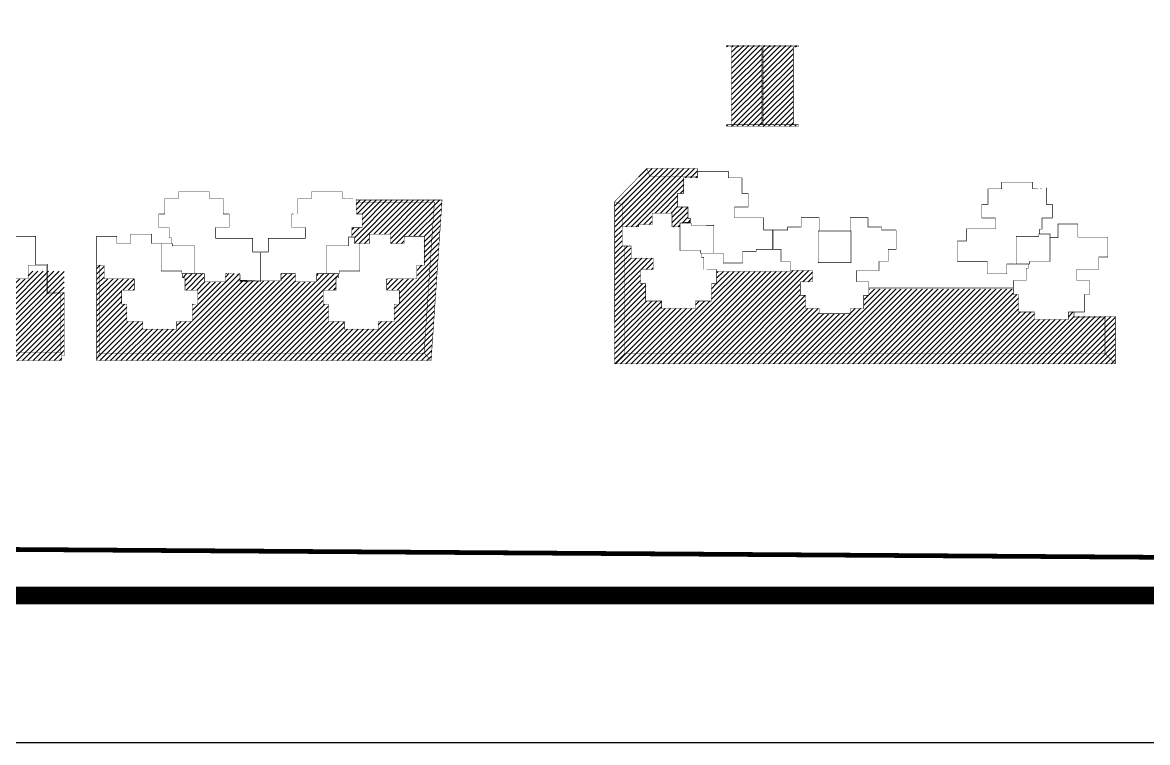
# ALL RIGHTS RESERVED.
# Model space of a CAD drawing. Extents: x 37173252 to 74842692, y 59158332 to 118813339.
# Drawn here: x 37214940 to 37253249, y 59158332 to 59182842 of the extents above; entities that cross this region are included whole.
import ezdxf

# ---------------------------------------------------------------- set-up
doc = ezdxf.new("R2010")
doc.units = 0
doc.header["$LTSCALE"] = 1000
doc.header["$MEASUREMENT"] = 0
doc.linetypes.add('X-A7-L1-PLAN$0$DOTE', pattern=[2.4200000000000004, 2, -0.2, 0.02, -0.2])
for name, color, linetype in [('@YL', 2, 'Continuous'), ('SHAPE', 161, 'Continuous'), ('TITLIN1', 3, 'Continuous'), ('WALL', 4, 'Continuous'), ('屋顶轮廓', 36, 'Continuous'), ('消防登高', 6, 'Continuous')]:
    doc.layers.add(name, color=color, linetype=linetype)
pattern_1 = [(45, (88528.27513276786, 0), (-561.2660075668219, 561.266007566822), [])]

# ---------------------------------------------------------------- blocks, each defined once
blk = doc.blocks.new('tk')
at = {"layer": 'TITLIN1'}
blk.add_lwpolyline([(38829176.07638, 59126780.71582598), (39423676.07638, 59126780.71582598), (39423676.07638, 59547280.71582598), (38829176.07638, 59547280.71582598)], close=True, dxfattribs=at)
at = {"layer": 'TITLIN1', "const_width": 600.0000000000001}
blk.add_lwpolyline([(38841676.07638, 59131780.71582598), (39418676.07638, 59131780.71582598), (39418676.07638, 59542280.71582598), (38841676.07638, 59542280.71582598)], close=True, dxfattribs=at)
blk.add_lwpolyline([(38841676.07638, 59131780.71582598), (39418676.07638, 59131780.71582598), (39418676.07638, 59542280.71582598), (38841676.07638, 59542280.71582598)], close=True, dxfattribs=at)
blk = doc.blocks.new('T4lkx')
at = {"layer": 'SHAPE', "const_width": 100}
for points in [[(239895.6497102808, 104740.1709828681), (236495.6497090003, 104740.1709851908), (236495.6497091865, 107940.1709828145), (236495.6497091865, 108440.1709828145), (235395.6497091865, 108440.1709828145), (235395.6497091856, 111440.1709828145), (238095.6497095488, 111440.1658329928), (238095.6497095581, 114040.1709829083), (238595.6497095581, 114040.1713640532), (238595.6490234975, 114940.1709877053), (233995.6497099306, 114940.1709877053), (233995.6497099316, 113190.1713663686), (229495.5215359163, 113190.1713663686), (229495.5215359163, 114940.1709853782), (226395.6497093728, 114940.1709853782), (226395.6497093718, 113390.170985285), (222095.6497092964, 113390.1709854682), (222095.6497095581, 119540.1709854713), (223695.6497091856, 119540.1709854712), (223695.6497091874, 122440.1709825834), (231595.6497099306, 122440.1709851907), (231595.6497099306, 124740.1709801155), (228695.6497112894, 124740.2292613536), (228695.6497101169, 127440.1709828636), (228695.6497100303, 127640.1709828636), (229995.6497099306, 127640.1709828636), (229995.6497099316, 130940.1709825835), (232895.6496860329, 130940.1709825834), (232895.6496860338, 132340.1709677755), (239495.6497090003, 132340.1709677755), (239495.6497090003, 130940.1709828636), (242395.6497091865, 130940.1709825835), (242395.6497093718, 128140.1709828152), (242395.6497094044, 127640.1709828152), (243695.6497091874, 127640.1709828152), (243695.6497091874, 124740.1709829083), (241495.6497089993, 124740.1709826773), (241495.6497089993, 122340.1709827218), (240995.6497091856, 122340.1709827218), (240995.6497093718, 121340.1709828152), (245195.6497091856, 121340.1709828152), (245195.6497091856, 123140.1709678207), (249695.6497097444, 123140.1709678207), (249695.6497097444, 121340.1709827387), (252595.6497095581, 121340.1709827387), (252595.6497095581, 122890.0862963041), (256895.6497093709, 122890.0862963041), (256895.6497093709, 116740.1709677275), (255295.6497097444, 116740.1709677275), (255295.6497097444, 113840.1709678207), (248895.6497093718, 113840.1713640532), (248895.6497093728, 111440.1709828145), (251595.6497095581, 111440.1717455229), (251595.6497095581, 108640.1709850975), (251595.6497095581, 108440.1709850975), (250495.6497089993, 108440.1709850975), (250495.6496705459, 104740.1709851908), (247095.6497091884, 104740.1709851908), (247095.6497091884, 103140.170987321), (239895.6497091874, 103140.170987321)], [(240795.6497097453, 121340.1709828152), (240795.6497097453, 120840.1709828152), (235995.6497091865, 120840.1711733185), (235995.6497204956, 114940.170982722), (238795.6497096876, 114940.1709877053), (238795.6497096876, 115490.1709828636), (243195.6497085569, 115490.1709827984), (243195.6497107847, 121340.1709828152)]]:
    blk.add_lwpolyline(points, close=True, dxfattribs=at)
at = {"layer": 'SHAPE'}
for points in [[(256898.0663399575, 116951.746879308, 100, 100, 0), (259397.9839430563, 116951.7468792896, 100, 100, 0), (259397.9839430563, 110851.6280429932, 100, 100, 0), (262970.649715744, 110851.6280429931, 100, 100, 0), (262970.649715744, 97439.627937329, 100, 100, 0), (262470.649715744, 97439.627937329, 100, 100, 0), (262470.6496855132, 96439.627937329, 100, 100, 0), (214370.6497197896, 96439.627937329, 100, 100, 0), (214370.6497061625, 112439.627940801, 100, 100, 0), (220495.6497091874, 112439.627940801, 100, 100, 0), (220495.6497091874, 119540.1711733183, 100, 100, 0), (222095.649709559, 119540.1711733183, 0, 0, 0)], [(256898.0663399561, 116751.746879308, 100, 100, 0), (259197.9839430563, 116751.7468792911, 100, 100, 0), (259197.9839430563, 110651.6280429932, 100, 100, 0), (262270.649715744, 110651.6280429931, 100, 100, 0), (262270.649715744, 98239.627937329, 100, 100, 0), (214570.6497180862, 98239.627937329, 100, 100, 0), (214570.6497180862, 110639.627940801, 100, 100, 0), (222295.6497091874, 110639.627940801, 100, 100, 0), (222295.6497091874, 113390.1709853334, 0, 0, 0)]]:
    blk.add_lwpolyline(points, format="xyseb", dxfattribs=at)
at = {"layer": 'SHAPE', "const_width": 100}
for points in [[(220495.6497091874, 112439.627940801), (222295.6497091874, 110639.627940801)], [(262270.649715744, 98239.627937329), (262470.6497399286, 98239.627937329), (262470.6497399286, 97439.627937329)]]:
    blk.add_lwpolyline(points, dxfattribs=at)
blk = doc.blocks.new('T5T6lkx')
at = {"layer": 'SHAPE', "const_width": 100}
for points in [[(350787.0676958142, 122159.1246743102), (369070.9065394467, 122158.9934403291), (366739.3511902047, 87987.23893896572), (295552.0828007748, 87987.2389389925), (295552.0828007748, 107787.7939885971), (295577.0676967679, 107787.7939885971), (295577.0676967679, 108287.709321627)], [(295552.0828007748, 87987.2389389925), (296152.0828007748, 89587.23893896572), (365244.799959573, 89587.23893896572), (367435.0385457566, 121687.8291858652), (350787.0676957881, 121687.8291652774)], [(350487.0676958328, 112887.7940006659), (350487.0676958328, 114287.7940005728), (349187.0676964847, 114287.7940005449), (349187.0676964847, 112387.7941911437), (344387.0676964847, 112387.7941911414), (344387.0676964847, 106487.7940055282), (347187.0676962985, 106487.7940055282), (347187.0676962985, 107037.7940006865), (351587.0676959259, 107037.7940006865), (351587.0676975241, 112887.7940022399), (350487.0676958328, 112887.7940015057)], [(296152.0828007748, 89587.23893896572), (296152.0828007748, 108287.7397496521)], [(365287.0786025906, 89587.7940058285), (366739.3511902047, 87987.23893896572)]]:
    blk.add_lwpolyline(points, dxfattribs=at)
for points in [[(319577.0677201077, 123887.7940037331), (312977.0676971404, 123887.7940037331), (312977.0676971404, 122487.7940038262), (310077.0676969541, 122487.7940038262), (310077.0676969541, 119187.7940038262), (308777.0676969541, 119187.7940038262), (308777.0676969541, 116287.7940035461), (310977.0676971404, 116287.79400364), (310977.0676971404, 114087.7940036847), (311477.0676969541, 114087.7940036847), (311477.0676971404, 112887.7940037778), (307277.0676969541, 112887.7940037778), (307277.0676969541, 114887.7939887833), (302777.0676963953, 114887.7939887833), (302777.0707487119, 112887.7940037017), (299877.0582861155, 112887.6574520672), (299877.0582861155, 114437.7093172668), (295577.0676967679, 114437.7093172668), (295576.9852994932, 108287.7093172668), (297177.0676963953, 108287.7939886901), (297177.0676963953, 105387.7939887833), (303577.0676967679, 105387.7939887833), (303577.0676967679, 102987.7940037771), (300877.0707487119, 102987.7947664856), (300877.0707487119, 99987.79400373239), (301977.0676971404, 99987.79400373239), (301977.0676971404, 96287.79400615336), (305377.0677086888, 96287.79400354612), (305377.0677086888, 94687.79400373239), (312577.06770813, 94687.79400373239), (312577.06770813, 96287.79400354612), (315977.0676971395, 96287.79400354612), (315977.0676939497, 99987.79400373239), (317077.0676971264, 99987.7940046807), (317077.0676969541, 102987.7940037771), (314377.0676965816, 102987.7940037771), (314377.0676965816, 105587.7943850158), (313877.0676965816, 105587.7943850158), (313877.0676983064, 106487.7940086679), (318477.0676962091, 106487.7940086679), (318477.0676962091, 104737.7943873311), (322977.1958702235, 104737.7940086561), (322977.1958702235, 106487.7940063408), (326077.0676969541, 106487.7940086679), (326077.0676967679, 104937.7940062477), (330377.0676965816, 104937.7940086232), (330377.0676965816, 111087.7940064339), (328777.0676969541, 111087.7940064339), (328777.0676969541, 113987.7940035461), (320877.0676962091, 113987.7940061534), (320877.0676962091, 116287.7940010781), (323777.0676948512, 116287.8522823163), (323777.0676948512, 119187.7940038262), (322477.0676962091, 119187.7940038262), (322477.0676962091, 122487.7940038262), (319577.0676958365, 122487.7940038262)], [(347887.0676954603, 123887.7940023532), (341287.0676967641, 123887.7940023532), (341287.0676967641, 122487.7940024463), (338387.0676965779, 122487.7940024463), (338387.0676963208, 119187.7940021665), (337087.1159293419, 119187.7940022675), (337087.115929327, 116287.7940021665), (339987.0676963916, 116287.794002491), (339987.0676963916, 113987.7940049609), (332087.0676956465, 113987.7940049609), (332087.0676956465, 111087.7940072883), (330487.0676960191, 111087.7941929013), (330487.0676960191, 104937.7940072436), (334787.0676956465, 104937.7940048678), (334787.0676956465, 106487.7940072883), (337886.9395223754, 106487.7940049609), (337886.9395223754, 104737.7940072762), (342387.0676963897, 104737.7940072762), (342387.0676963916, 106487.7940072883), (346987.0676958328, 106487.7940072883), (346987.0676958328, 105587.794002491), (346487.0676960191, 105587.7943836362), (346487.0676960191, 102987.7940023975), (343787.0676958328, 102987.7940023975), (343787.0676958328, 99987.79400235275), (344887.0676956465, 99987.79400235275), (344887.0676956465, 96287.79400477372), (348287.0676844707, 96287.79400216648), (348287.0676844707, 94687.79400235275), (355487.0676839119, 94687.79400235275), (355487.0676839119, 96287.79400477372), (358887.0676954584, 96287.79400477372), (358887.0646441104, 99987.79400235275), (359987.0646441104, 99987.79400357185), (359987.0646438869, 102987.7940023975), (357287.0676958328, 102987.7940023975), (357287.0676958328, 105387.7939874036), (363687.0676962053, 105387.7939874036), (363687.0676962053, 108287.7939873105), (365287.1500931075, 108287.7093158872), (365287.0676958328, 114437.7093158872), (360987.0676960191, 114437.7093158872), (360987.0676960191, 112887.7940023979), (358087.0676962053, 112887.7940023979), (358087.0676962053, 114887.7939874036), (353587.0676956465, 114887.7939874036), (353587.0676956465, 112887.7940023979), (350487.0676957387, 112887.7940025687), (350487.0676957387, 114287.793812149), (349887.0676949946, 114287.7938119782), (349887.0676954603, 116287.794002491), (352087.0676956465, 116287.7940021665), (352087.0676956447, 119187.7940024463), (350787.0676956465, 119187.7940024463), (350787.0676958328, 122487.7940024463), (347887.0676954603, 122487.7940021665)], [(313677.0676971367, 107037.7940021214), (313677.0676971367, 106487.7940069631), (316477.0676969504, 106487.7940069631), (316477.0676969504, 112387.7941925763), (311677.0676969504, 112387.7941925786), (311677.0676969504, 112887.794002073), (309277.067695911, 112887.7940036749), (309277.0676975092, 107037.7940021214)]]:
    blk.add_lwpolyline(points, close=True, dxfattribs=at)
blk = doc.blocks.new('T7T8T9lkx')
at = {"layer": 'SHAPE', "const_width": 100}
for points in [[(514740.5376572729, 98464.96675870602), (514740.5376572729, 97492.28779383877), (523526.6065291939, 97492.28789251011), (523526.6066420194, 87445.88660802724), (416940.1667739293, 87447.89976443828), (416955.530813147, 121944.5199495859), (423794.3432052716, 128978.2597408255), (434555.5996909216, 128978.2597408291), (434555.5996909216, 128392.2981584355)], [(434555.5996909216, 127378.259740828), (424470.2923865367, 127378.259740828), (418555.5742720021, 121294.9537849464), (418555.8888744042, 116592.3008298999)], [(423794.3432052716, 128978.2597408255), (424470.2923865367, 127378.259740828)], [(416955.530813147, 121944.5199495859), (418555.5742720021, 121294.9537849464)], [(476865.7436825144, 115892.3033195112), (476866.049262641, 111792.3033219878), (475166.0492581706, 111792.3033189274), (475166.0492581706, 109192.3033202065), (473216.049259102, 109192.38867854), (473216.049259102, 107292.3108390962), (468466.049259102, 107292.3033219878), (468466.049259102, 104892.3033223347), (471066.0492596608, 104892.3033223347), (471066.0492596608, 102192.310839877), (471066.0492596608, 101992.310839877), (469965.7436828489, 101992.310839877), (469966.0490683634, 99192.31083969076), (467066.0492596608, 99192.31083969076), (467066.0492596608, 98092.30332273286), (460466.0490683633, 98092.30332273286), (460466.049259102, 99192.30332016826), (457566.0490689222, 99192.30332016826), (457565.7436829079, 101492.303322826), (457565.7436829079, 101992.303322826), (456465.7436829051, 101992.303322826), (456465.7436829051, 104892.303320169), (459066.0492596608, 104892.303320169), (459066.0492592345, 107292.3033220056), (454316.0492587294, 107292.3033220056), (454316.0492587294, 109192.3033219393), (452366.0492592882, 109192.3033202058), (452365.7436830727, 111792.2931877825), (450666.0492592882, 111792.2931877825), (450666.0492592882, 115892.3033195095), (453765.7436825731, 115892.3108391804), (453766.0492589157, 116542.3033139994), (456665.7436790378, 116542.3033310542), (456666.0492563453, 118542.303315543), (460466.0492555816, 118542.303315543), (460465.7436825045, 115693.0165120716), (467065.7063333018, 115693.0165120716), (467065.7063333018, 118542.3033166793), (470866.0492628086, 118542.3033205725), (470866.0492648575, 116542.3108337304), (473766.049259847, 116542.3108367013), (473766.0492605129, 115892.3108391804), (476866.0492594745, 115892.3108391804)], [(514540.5376558523, 98465.31933904551), (514540.5376591976, 97292.28779326839), (521326.60653144, 97292.28786947885), (521326.60653144, 89645.88660679231), (419140.2083253559, 89647.81665720826), (419140.2083253559, 112492.208117519)], [(471066.0492596608, 103592.2024280785), (501815.7021100397, 103593.6586345144)], [(471066.0492596608, 103392.2024280785), (501815.7021100397, 103393.6586345144)], [(419140.2083253559, 89647.81665720826), (416940.2914302315, 87447.89976208382)], [(521326.60653144, 89645.88660679231), (523526.606530203, 87445.88660802935)]]:
    blk.add_lwpolyline(points, dxfattribs=at)
for points in [[(434555.5996909216, 126992.2981585287), (431655.5994998744, 126992.2981583424), (431655.5996905623, 123692.2981585287), (430355.5996909216, 123692.2981585287), (430355.5996909216, 120792.2981588535), (432555.5996909216, 120792.2981583424), (432555.6106412928, 118392.2981586672), (433055.5994996281, 118392.2981586672), (433055.5994995228, 117392.2981582487), (430855.5996907353, 117392.3026797168), (430855.5996907353, 116592.2981585287), (429155.5137908433, 116592.2997306405), (429155.5137908433, 119492.2981587634), (424955.5996903628, 119492.2981587634), (424955.5993094519, 117092.2981557347), (422055.6000718325, 117092.2981559694), (422055.5996901765, 116592.2981585287), (418555.5996909179, 116592.3008301206), (418555.5138602331, 112492.208117519), (420455.5996903628, 112492.208117519), (420455.5996903628, 109892.2801656124), (425155.5996905491, 109892.2092105913), (425155.5996905491, 107492.2931877825), (422455.6000723913, 107492.2981584795), (422455.5996905491, 104492.2981584348), (423555.5997862929, 104492.2965848724), (423555.5997862929, 100792.2981584795), (426955.59970247, 100792.293185268), (426955.5974739828, 99192.29815843483), (434155.5997019112, 99192.29815843483), (434155.5997019112, 100792.293185268), (437555.5366825428, 100792.2981584795), (437555.5366825428, 104492.2981584348), (438655.5996903628, 104492.2981584348), (438655.5366821702, 107492.2931877825), (435955.5996903712, 107492.2981584795), (435955.5996907353, 110092.293566741), (435455.5996903628, 110092.293566741), (435455.5996920879, 110992.2977774436), (440055.5994994416, 110992.2977774436), (440055.5994994416, 108892.2983490804), (444155.5996903633, 108892.2983490804), (444155.6698465426, 111292.298346238), (447055.5366823565, 111292.298346238), (447055.5366823565, 111792.2931877825), (450555.5366823565, 111792.2931877825), (450555.5143339043, 115892.2983513526), (448655.5996903633, 115892.3108391804), (448655.6847586706, 118492.2983496545), (442455.5996899903, 118492.2983562206), (442455.736142308, 120792.2981585228), (445355.6173390109, 120792.1261169818), (445355.5996896178, 123692.2981585287), (444055.6027658175, 123692.3181505711), (444055.6027658175, 126992.2981583424), (441155.5996896178, 126992.2981585287), (441155.5996896178, 128392.2981584355), (434555.5996909216, 128392.2981584355)], [(499315.6275958493, 124667.139534676), (496415.6275956631, 124667.1395344897), (496415.624519957, 121367.139534676), (495115.6682615685, 121367.139534676), (495115.6099815015, 118467.1978135201), (498015.6275954768, 118467.1978135201), (498015.6275954768, 116167.1397323679), (491815.7129515628, 116167.1397323679), (491815.7129515627, 113567.1397274998), (489915.7696652923, 113567.2202013722), (489915.6387128748, 109167.1399135881), (496315.5673645461, 109166.8217915311), (496315.5673645461, 106567.1397252277), (500415.627594732, 106567.1397252277), (500415.7068482073, 108667.1395395326), (505015.627594918, 108661.1366307099), (505015.6275966428, 107767.1399158657), (504515.6277852803, 107767.1349428883), (504515.6275966347, 105167.1351475138), (501815.627594918, 105167.1402973355), (501815.7696654786, 102167.1395345822), (502915.7696651061, 102167.1395345822), (502915.7696651061, 98461.1320385343), (506323.2173056081, 98467.13953467528), (506323.2173056081, 96867.13953458215), (513515.6275829971, 96867.13953458215), (513508.0378600135, 98467.13953467528), (516915.7696651061, 98461.1320385343), (516915.6275945455, 102167.1395345822), (518015.627594918, 102167.1817033087), (518015.627594918, 105166.800464689), (515315.6275964566, 105166.800464689), (515315.6275964566, 107561.1190188787), (520015.7696656649, 107561.1190188787), (520015.6275951043, 110161.0469707853), (521915.6275945459, 110161.0469707853), (521915.6275686137, 114367.1395534606), (515515.6279760152, 114367.1395534606), (515515.6279760152, 117167.1395349107), (511315.7696654786, 117167.1395349107), (511315.7129515633, 114267.1411067873), (509615.7068476481, 114267.1411067873), (509615.7068476481, 115067.1395346276), (507415.6275826246, 115067.139534676), (507415.7068480208, 116067.1395348145), (507915.6275940803, 116067.1395348145), (507915.6275945441, 118461.1370117892), (510115.6275962703, 118461.1370117892), (510115.6275945455, 121367.139534676), (508815.6275949047, 121367.139534676), (508815.627594732, 124667.1395344898), (505915.6275945455, 124667.1395349561), (505915.6275945455, 126067.1395345828), (499315.6275973879, 126067.1395345828)], [(430855.5996909216, 117392.2981584802), (433255.5996907353, 117392.2981585287), (433255.5996901765, 116892.2981584802), (438055.5996907353, 116892.2983489835), (438055.5998809114, 110992.2977771046), (435255.5996903628, 110992.2977771046), (435255.5996903628, 111542.2981585287), (430855.5995000007, 111542.2981585286)], [(460266.049259807, 115692.3033172449), (460290.1561107291, 108942.3894124894), (467266.0492587474, 108942.3894124894), (467263.680273625, 115692.3033329126)], [(502415.6275947317, 114567.1397251309), (502415.6275947317, 108661.1366307099), (505215.7068480208, 108661.1366307099), (505215.7068480208, 109192.3108390387), (509615.6275947317, 109192.3108390387), (509615.6275947317, 115067.139534396), (507215.6275947317, 115067.139534676), (507215.6275947317, 114567.1397251309)]]:
    blk.add_lwpolyline(points, close=True, dxfattribs=at)
blk = doc.blocks.new('TP1lkx')
at = {"layer": 'SHAPE', "const_width": 100}
for points in [[(38856639.61093119, 59341656.88593017), (38871994.38714368, 59341656.88593017), (38871994.38714368, 59341956.88593017), (38856639.61093119, 59341956.88593017)], [(38857739.61093119, 59341656.88593017), (38864216.99902414, 59341656.88593017), (38864216.99902414, 59325102.34040308), (38857739.61093119, 59325102.34040308)], [(38864216.99902414, 59341656.88593017), (38864416.99902414, 59341656.88593017), (38864416.99902414, 59325102.34040308), (38864216.99902414, 59325102.34040308)], [(38870894.38714368, 59341656.88593017), (38864416.99902414, 59341656.88593017), (38864416.99902414, 59325102.34040308), (38870894.38714368, 59325102.34040308)], [(38856639.61103513, 59325102.34040308), (38871994.38724762, 59325102.34040308), (38871994.38724762, 59324802.34040308), (38856639.61103513, 59324802.34040308)]]:
    blk.add_lwpolyline(points, close=True, dxfattribs=at)
blk = doc.blocks.new('gjxy')
at = {"layer": '屋顶轮廓'}
h = blk.add_hatch(dxfattribs=at)
h.set_pattern_fill('ANSI31', color=8, scale=500)
h.set_pattern_definition(pattern_1)
h.paths.add_polyline_path([(37435955.70268785, 58708543.0739236), (37429478.3145949, 58708543.0739236), (37429478.3145949, 58691988.52839651), (37435955.70268785, 58691988.52839651)])
h.paths.add_polyline_path([(37442633.09080739, 58708543.0739236), (37436155.70268785, 58708543.0739236), (37436155.70268785, 58691988.52839651), (37442633.09080739, 58691988.52839651)])
h.paths.add_polyline_path([(37443733.09080739, 58708843.0739236), (37428378.3145949, 58708843.0739236), (37428378.3145949, 58708543.0739236), (37443733.09080739, 58708543.0739236)])
h.paths.add_polyline_path([(37443733.09091134, 58691988.52839651), (37428378.31469885, 58691988.52839651), (37428378.31469885, 58691688.52839651), (37443733.09091134, 58691688.52839651)])
h = blk.add_hatch(dxfattribs=at)
h.set_pattern_fill('ANSI31', color=8, scale=500)
h.set_pattern_definition(pattern_1)
h.paths.add_polyline_path([(37417993.37676102, 58677375.87699196), (37419293.37676066, 58677375.87699196), (37419293.37656997, 58680675.87699178), (37422193.37676102, 58680675.87699196), (37422193.37676102, 58681061.83857427), (37412108.06945664, 58681061.83857427), (37406193.3513421, 58674978.53261839), (37406193.6659445, 58670275.87966333), (37409693.37676027, 58670275.87699196), (37409693.37714193, 58670775.87698941), (37412593.37637955, 58670775.87698917), (37412593.37676046, 58673175.8769922), (37416793.29086094, 58673175.8769922), (37416793.29086094, 58670275.87856408), (37418493.37673491, 58670275.87699196), (37418493.37676102, 58671075.87699192), (37418493.37676083, 58671075.88151316), (37420693.37656962, 58671075.87699169), (37420693.37656973, 58672075.87699211), (37420193.38771139, 58672075.87699211), (37420193.37676102, 58674475.87699178), (37417993.37676102, 58674475.87699229)])
h.paths.add_polyline_path([(37422193.37676102, 58682075.87699188), (37422193.37676102, 58682661.83857427), (37411432.12027537, 58682661.83857426), (37412108.06945664, 58681061.83857427), (37422193.37676102, 58681061.83857427)])
h.paths.add_polyline_path([(37412108.06945664, 58681061.83857427), (37411432.12027537, 58682661.83857426), (37404593.30788325, 58675628.09878302), (37406193.3513421, 58674978.53261839)])
h.paths.add_polyline_path([(37406193.37676101, 58670275.87966356), (37406193.3513421, 58674978.53261839), (37404593.30788325, 58675628.09878302), (37404577.94384403, 58641131.47859788), (37404578.06850033, 58641131.47859553), (37406777.98539545, 58643331.39549065), (37406777.98539545, 58666175.78695096), (37406193.29093033, 58666175.78695096)])
h.paths.add_polyline_path([(37508964.38360154, 58650975.86670291), (37502178.3147293, 58650975.86662671), (37502178.31472595, 58652148.89817248), (37501145.81493011, 58652150.71836811), (37501153.40465309, 58650550.71836802), (37493960.99437571, 58650550.71836802), (37493960.99437571, 58652150.71836811), (37490553.5467352, 58652144.71087197), (37490553.5467352, 58655850.71836802), (37489453.54673558, 58655850.71836802), (37489453.48865151, 58657077.2374684), (37458703.82632976, 58657075.78126152), (37458703.82632976, 58655875.88967331), (37458703.82632976, 58655675.88967331), (37457603.52075294, 58655675.88967331), (37457603.82613846, 58652875.88967313), (37454703.82632976, 58652875.88967313), (37454703.82632976, 58651775.88215617), (37448103.82613846, 58651775.88215617), (37448103.8263292, 58652875.88215361), (37445203.82613902, 58652875.88215361), (37445203.520753, 58655175.88215627), (37445203.520753, 58655675.88215627), (37444103.520753, 58655675.88215627), (37444103.520753, 58658575.88215361), (37446703.82632976, 58658575.88215361), (37446703.82632934, 58660975.88215544), (37441937.70537344, 58660975.88215544), (37441937.70537344, 58660775.8841311), (37426293.32215312, 58660775.88426158), (37426293.37676046, 58658175.87699188), (37425193.31375264, 58658175.87699188), (37425193.31375264, 58654475.87699192), (37421793.37677201, 58654475.87201871), (37421793.37677201, 58652875.87699188), (37414593.37454408, 58652875.87699188), (37414593.37677257, 58654475.87201871), (37411193.37685639, 58654475.87699192), (37411193.37685639, 58658175.87541831), (37410093.37676065, 58658175.87699188), (37410093.37714249, 58661175.87699192), (37412793.37676065, 58661175.87202122), (37412793.37676065, 58663575.78804403), (37408093.37676046, 58663575.85899905), (37408093.37676046, 58666175.78695096), (37406777.98539545, 58666175.78695096), (37406777.98539545, 58643331.39549065), (37508964.38360154, 58643329.46544023)])
h.paths.add_polyline_path([(37508964.38360154, 58643329.46544023), (37406777.98539545, 58643331.39549065), (37404578.06850033, 58641131.47859553), (37511164.3836003, 58641129.46544147)])
h.paths.add_polyline_path([(37511164.38359929, 58651175.86672595), (37502378.31472737, 58651175.86662728), (37502378.31472737, 58652148.54559214), (37502178.31472595, 58652148.89817248), (37502178.3147293, 58650975.86662671), (37508964.38360154, 58650975.86670291), (37508964.38360154, 58643329.46544023), (37511164.3836003, 58641129.46544147), (37511164.38371212, 58641129.46544147)])
h = blk.add_hatch(dxfattribs=at)
h.set_pattern_fill('ANSI31', color=8, scale=500)
h.set_pattern_definition([(45, (156110.2459248826, 166754.1458294094), (-561.2660075668219, 561.266007566822), [])])
h.paths.add_polyline_path([(37364036.42627301, 58643445.27834909), (37364033.43416818, 58643401.42544111), (37294940.71700939, 58643401.42544111), (37294340.71700939, 58641801.42544114), (37365527.98539881, 58641801.42544111)])
h.paths.add_polyline_path([(37367859.54074806, 58675973.17994247), (37349575.70190443, 58675973.31117646), (37349575.7019044, 58675502.01566742), (37366223.67275437, 58675502.01568801), (37364036.42627301, 58643445.27834909), (37365527.98539881, 58641801.42544111)])
h.paths.add_polyline_path([(37366223.67275437, 58675502.01568801), (37349575.7019044, 58675502.01566742), (37349575.70190426, 58673001.98050459), (37350875.70190426, 58673001.98050459), (37350875.70190426, 58670101.98050431), (37348675.70190407, 58670101.98050463), (37348675.7019036, 58668101.9805027), (37349275.70190435, 58668101.98050272), (37349275.70190435, 58666701.98050471), (37352375.70190426, 58666701.98050454), (37352375.70190426, 58668701.98048954), (37356875.70190482, 58668701.98048954), (37356875.70190482, 58666701.98050454), (37359775.70190463, 58666701.98050454), (37359775.70190463, 58668251.89581803), (37364075.70190445, 58668251.89581803), (37364075.78430172, 58662101.89581803), (37362475.70190482, 58662101.98048946), (37362475.70190482, 58659201.98048954), (37356075.70190445, 58659201.98048954), (37356075.70190445, 58656801.98050454), (37358775.6988525, 58656801.98050454), (37358775.69885273, 58653801.98050571), (37357675.69885273, 58653801.9805045), (37357675.70190407, 58650101.98050692), (37354275.70189252, 58650101.98050692), (37354275.70189252, 58648501.9805045), (37347075.70189308, 58648501.9805045), (37347075.70189308, 58650101.98050431), (37343675.70190426, 58650101.98050692), (37343675.70190426, 58653801.9805045), (37342575.70190445, 58653801.9805045), (37342575.70190445, 58656801.98050454), (37345275.70190463, 58656801.98050454), (37345275.70190463, 58659401.98088578), (37345775.70190445, 58659401.98050463), (37345775.70190445, 58660301.98050767), (37343175.70190509, 58660301.98050767), (37341175.701905, 58660301.98050943), (37341175.701905, 58658551.98050942), (37336675.57373099, 58658551.98050942), (37336675.57373099, 58660301.98050711), (37333575.70190426, 58660301.98050943), (37333575.70190426, 58658751.98050701), (37329275.70190463, 58658751.98050939), (37329165.70190519, 58658751.98051076), (37324865.70190538, 58658751.98050839), (37324865.70190556, 58660301.98051081), (37321765.83007883, 58660301.98050848), (37321765.83007883, 58658551.9805108), (37317265.70190482, 58658551.98088948), (37317265.70190482, 58660301.98051081), (37315265.70190556, 58660301.98051081), (37315265.70190556, 58660301.98050911), (37312665.70190692, 58660301.98050911), (37312665.70190519, 58659401.98088716), (37313165.70190519, 58659401.98088716), (37313165.70190519, 58656801.98050592), (37315865.70190556, 58656801.98050592), (37315865.70190573, 58653801.98050682), (37314765.70190256, 58653801.98050588), (37314765.70190575, 58650101.98050569), (37311365.70191674, 58650101.98050569), (37311365.70191674, 58648501.98050588), (37304165.7019173, 58648501.98050588), (37304165.7019173, 58650101.98050569), (37300765.70190575, 58650101.9805083), (37300765.70190575, 58653801.98050588), (37299665.70495732, 58653801.98050588), (37299665.70495732, 58656801.98126863), (37302365.70190538, 58656801.98050592), (37302365.70190538, 58659201.98049093), (37295965.701905, 58659201.98049093), (37295965.701905, 58662101.98049083), (37294940.71700939, 58662101.9262518), (37294940.71700939, 58643401.42544111), (37364033.43416818, 58643401.42544111), (37364036.42627301, 58643445.27834909)])
h.paths.add_polyline_path([(37294940.71700939, 58662101.9262518), (37294365.70190538, 58662101.89582377), (37294365.70190538, 58661601.98049074), (37294340.71700939, 58661601.98049074), (37294340.71700939, 58641801.42544114), (37294940.71700939, 58643401.42544111)])
h = blk.add_hatch(dxfattribs=at)
h.set_pattern_fill('ANSI31', color=8, scale=500)
h.set_pattern_definition(pattern_1)
h.paths.add_polyline_path([(37246765.71712983, 58658752.00358185), (37246565.71712995, 58658752.00358186), (37246565.71713021, 58664902.00376971), (37244965.71712983, 58664902.00376971), (37244965.71712983, 58657801.4605372), (37246765.71712983, 58656001.4605372)])
h.paths.add_polyline_path([(37286940.71713639, 58642801.46053372), (37286940.71716058, 58643601.46053372), (37286740.71713639, 58643601.46053372), (37239040.71713873, 58643601.46053372), (37239040.71713873, 58656001.4605372), (37246765.71712983, 58656001.4605372), (37244965.71712983, 58657801.4605372), (37238840.71712681, 58657801.4605372), (37238840.71714044, 58641801.46053372), (37286940.71710616, 58641801.46053372)])
h.paths.add_polyline_path([(37286740.71713639, 58660601.46063939), (37279765.71713039, 58660601.46063939), (37279765.71713039, 58659202.00356421), (37273365.71713002, 58659202.00396045), (37273365.71713002, 58656802.00357921), (37276065.71713021, 58656802.00434192), (37276065.71713021, 58654002.00358149), (37276065.71713021, 58653802.00358149), (37274965.71712965, 58653802.00358149), (37274965.7170912, 58650102.00358158), (37271565.71712983, 58650102.00358158), (37271565.71712983, 58648502.00358371), (37264365.71712983, 58648502.00358371), (37264365.71713093, 58650102.00357926), (37260965.71712965, 58650102.00358158), (37260965.71712983, 58653302.00357921), (37260965.71712983, 58653802.00357921), (37259865.71712983, 58653802.00357921), (37259865.71712983, 58656201.56832511), (37254149.57490005, 58656201.56832511), (37254149.57489758, 58658552.00396276), (37253965.58895656, 58658552.00396276), (37253965.58895656, 58660302.00358177), (37250865.71713002, 58660302.00358177), (37250865.71713002, 58658752.00358167), (37246765.71712983, 58658752.00358185), (37246765.71712983, 58656001.4605372), (37239040.71713873, 58656001.4605372), (37239040.71713873, 58643601.46053372), (37286740.71713639, 58643601.46053372)])
h.paths.add_polyline_path([(37287440.71713639, 58660801.46063939), (37279765.71713039, 58660801.46063939), (37279765.71713039, 58660601.46063939), (37286740.71713639, 58660601.46063939), (37286740.71713639, 58643601.46053372), (37286940.71716058, 58643601.46053372), (37286940.71716058, 58642801.46053372), (37287440.71713639, 58642801.46053372)])
at = {"layer": '@YL', "color": 1, "linetype": 'X-A7-L1-PLAN$0$DOTE', "ltscale": 2.5, "const_width": 1000}
blk.add_lwpolyline([(37694870.82885394, 58598762.09891214), (37701523.97643694, 58893815.77633371), (37402505.97976336, 58914156.46612253), (37392958.78478655, 58773808.07359018), (37234505.90851244, 58776000.15899362), (37199566.61695513, 58628836.71297922), (37199384.53535876, 58602141.71886911)], close=True, dxfattribs=at)
at = {"layer": 'SHAPE', "const_width": 100}
blk.add_lwpolyline([(37441937.70537344, 58660975.97882663), (37441937.70537344, 58660775.8841311), (37426277.59669956, 58660775.88426171)], dxfattribs=at)
at = {"layer": '屋顶轮廓'}
blk.add_line((37329165.70190519, 58658751.98051076), (37329275.70190463, 58658751.98050939), dxfattribs=at)
for name, p in [('TP1lkx', (-1428261.296336286, -633113.8120065704)), ('T7T8T9lkx', (36987637.7770701, 58553683.57883344)), ('T4lkx', (37024470.06742065, 58545361.83259639)), ('T5T6lkx', (36998788.63420861, 58553814.18650214))]:
    blk.add_blockref(name, p, dxfattribs=at)

msp = doc.modelspace()

# ---------------------------------------------------------------- block references
at = {"layer": 'WALL'}
msp.add_blockref('tk', (-1655924.429484762, 31550.96767484397), dxfattribs=at)
at = {"layer": '消防登高', "xscale": 0.16, "yscale": 0.16, "zscale": 0.16}
msp.add_blockref('gjxy', (31250369.46522019, 49788644.25296793), dxfattribs=at)

doc.saveas('drawing.dxf')
